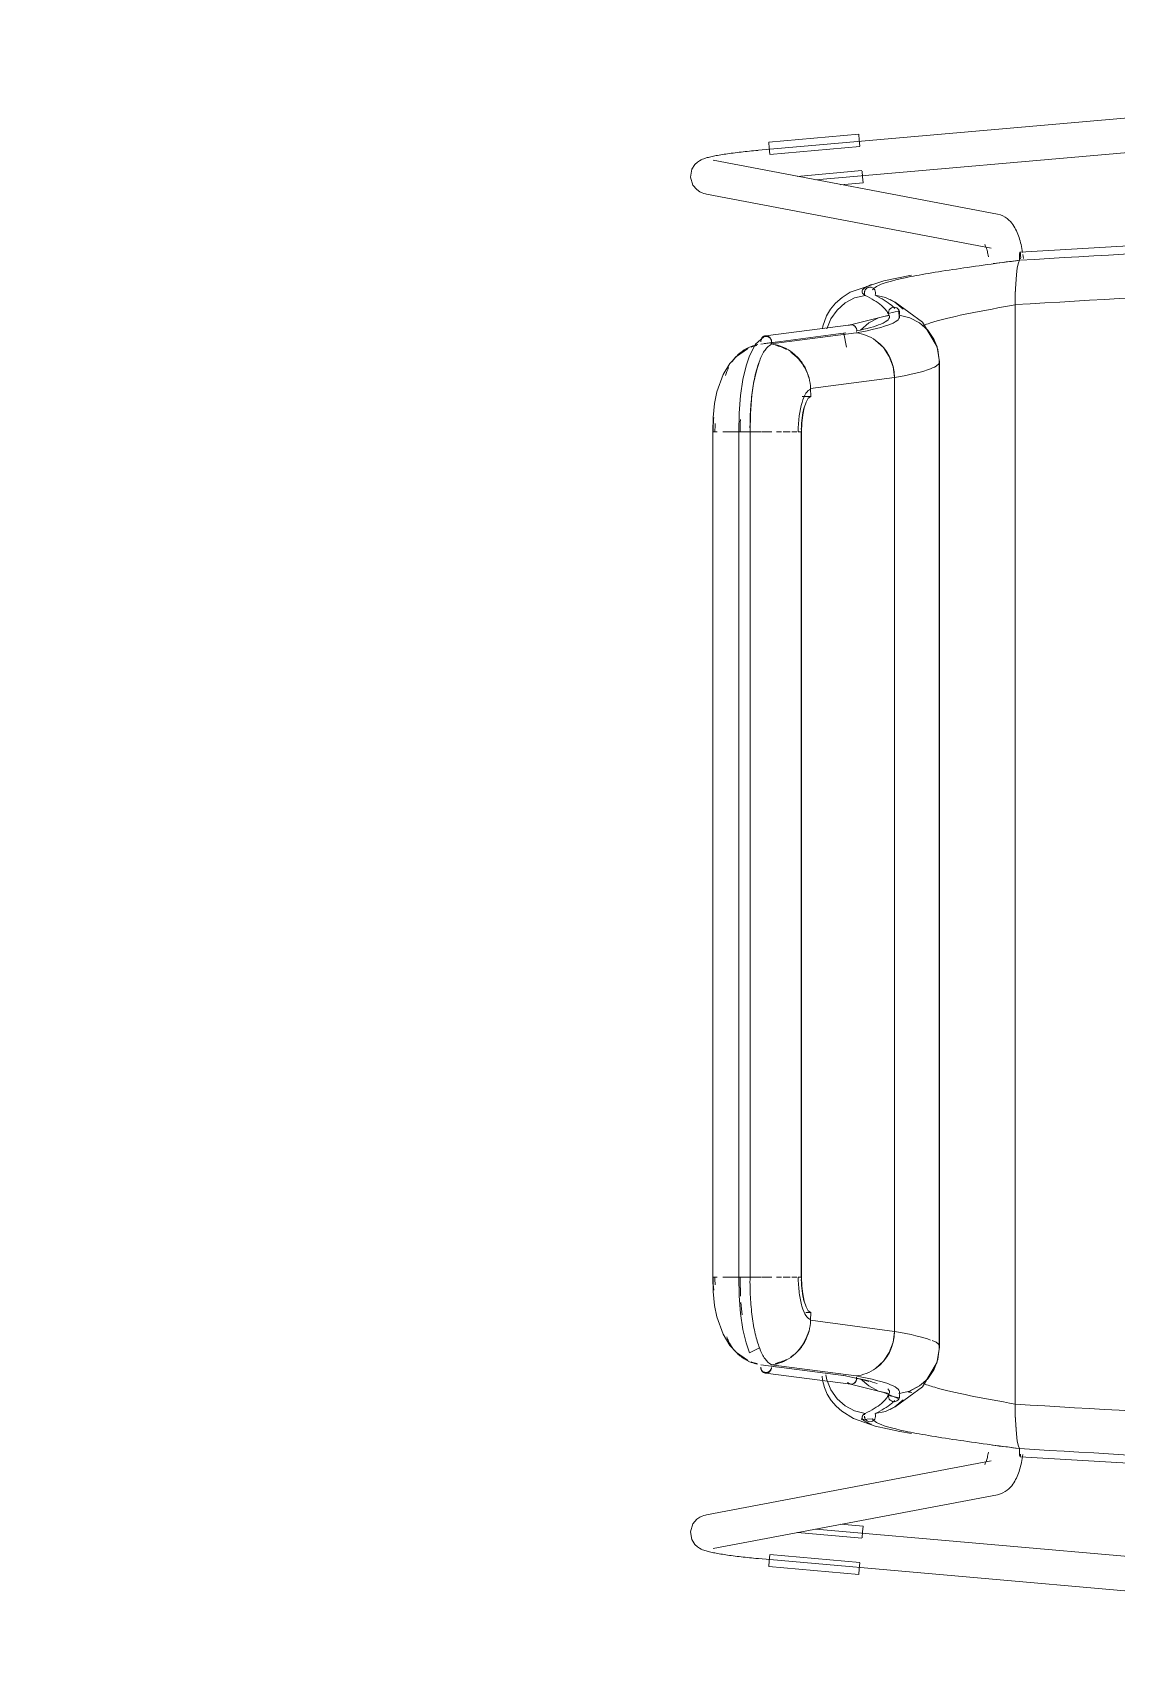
# Model space of a CAD drawing. Header units: millimetres. Extents: x 155927 to 295199, y -4084 to 97293.
# Drawn here: x 171357 to 171735, y 12021 to 12593 of the extents above; entities that cross this region are included whole.
import ezdxf

# ---------------------------------------------------------------- set-up
doc = ezdxf.new("R2010")
doc.units = ezdxf.units.MM
doc.header["$MEASUREMENT"] = 0
doc.layers.add('A-DOOR', color=4, linetype='CONTINUOUS', lineweight=9)
doc.layers.add('I-FURN', color=8, linetype='CONTINUOUS', lineweight=9)

msp = doc.modelspace()

# ---------------------------------------------------------------- linework, layer by layer
at = {"layer": 'A-DOOR'}
msp.add_arc((170370.33, 13505.61), 1010, 270, 0, dxfattribs=at)
at = {"layer": 'I-FURN'}
for p, q in [((172053.26, 12590.59), (171609.94, 12551.64)), ((171629.81, 12541.34), (172054.31, 12578.64)), ((171613.54, 12554.46), (171644.95, 12557.22)), ((171613.72, 12552.41), (171613.54, 12554.46)), ((171644.95, 12557.22), (171645.13, 12555.17)), ((171645.13, 12555.17), (171645.31, 12553.11)), ((171589.39, 12548.01), (171589.96, 12548.31)), ((171589.96, 12548.31), (171590.43, 12548.53)), ((171590.43, 12548.53), (171590.86, 12548.7)), ((171590.86, 12548.7), (171591.26, 12548.84)), ((171591.26, 12548.84), (171591.66, 12548.96)), ((171591.66, 12548.96), (171592.05, 12549.08)), ((171592.05, 12549.08), (171592.46, 12549.19)), ((171592.46, 12549.19), (171592.87, 12549.29)), ((171592.87, 12549.29), (171593.3, 12549.39)), ((171593.3, 12549.39), (171593.74, 12549.49)), ((171593.74, 12549.49), (171594.2, 12549.59)), ((171594.2, 12549.59), (171594.68, 12549.68)), ((171594.68, 12549.68), (171595.17, 12549.78)), ((171595.17, 12549.78), (171595.69, 12549.87)), ((171595.69, 12549.87), (171596.22, 12549.96)), ((171596.22, 12549.96), (171596.77, 12550.06)), ((171596.77, 12550.06), (171597.34, 12550.15)), ((171597.34, 12550.15), (171597.93, 12550.24)), ((171597.93, 12550.24), (171598.53, 12550.33)), ((171598.53, 12550.33), (171599.15, 12550.42)), ((171599.15, 12550.42), (171599.78, 12550.51)), ((171599.78, 12550.51), (171600.43, 12550.6)), ((171600.43, 12550.6), (171601.09, 12550.69)), ((171601.09, 12550.69), (171601.77, 12550.78)), ((171601.77, 12550.78), (171602.46, 12550.86)), ((171602.46, 12550.86), (171603.16, 12550.95)), ((171603.16, 12550.95), (171603.87, 12551.03)), ((171603.87, 12551.03), (171604.58, 12551.11)), ((171604.58, 12551.11), (171605.31, 12551.19)), ((171605.31, 12551.19), (171606.04, 12551.27)), ((171606.04, 12551.27), (171606.78, 12551.35)), ((171606.78, 12551.35), (171607.53, 12551.42)), ((171607.53, 12551.42), (171608.27, 12551.49)), ((171608.27, 12551.49), (171609.03, 12551.56)), ((171609.03, 12551.56), (171609.78, 12551.63)), ((171609.78, 12551.63), (171609.94, 12551.64)), ((171613.9, 12550.35), (171613.72, 12552.41)), ((171613.91, 12550.23), (171645.32, 12552.99)), ((171586.26, 12542.26), (171586.74, 12545.02)), ((171586.74, 12545.02), (171587.78, 12546.68)), ((171587.78, 12546.68), (171588.69, 12547.53)), ((171588.69, 12547.53), (171589.39, 12548.01)), ((171693.38, 12529.35), (171594.09, 12548.16)), ((171646.07, 12544.54), (171623.46, 12542.55)), ((171646.08, 12544.41), (171646.26, 12542.35)), ((171587.09, 12539.51), (171586.26, 12542.26)), ((171587.09, 12539.51), (171588.42, 12537.93)), ((171588.42, 12537.93), (171589.5, 12537.19)), ((171589.5, 12537.19), (171590.3, 12536.81)), ((171590.3, 12536.81), (171590.92, 12536.6)), ((171638.54, 12539.61), (171646.44, 12540.31)), ((171646.26, 12542.35), (171646.44, 12540.31)), ((171590.92, 12536.6), (171591.44, 12536.46)), ((171591.44, 12536.46), (171591.85, 12536.37)), ((171591.85, 12536.37), (171691.14, 12517.56)), ((172033.13, 12535.45), (171701.22, 12516.16)), ((171693.38, 12529.35), (171694.36, 12529.09)), ((171694.36, 12529.09), (171695.26, 12528.73)), ((171695.26, 12528.73), (171696.05, 12528.29)), ((171696.05, 12528.29), (171696.74, 12527.81)), ((171696.74, 12527.81), (171697.33, 12527.3)), ((171697.33, 12527.3), (171697.85, 12526.78)), ((171697.85, 12526.78), (171698.31, 12526.25)), ((171698.31, 12526.25), (171698.71, 12525.71)), ((171698.71, 12525.71), (171699.07, 12525.18)), ((171699.07, 12525.18), (171699.39, 12524.64)), ((171699.39, 12524.64), (171699.68, 12524.1)), ((171699.68, 12524.1), (171699.95, 12523.55)), ((171699.95, 12523.55), (171700.2, 12522.99)), ((171700.2, 12522.99), (171700.44, 12522.42)), ((171700.44, 12522.42), (171700.66, 12521.84)), ((171700.66, 12521.84), (171700.87, 12521.25)), ((171700.87, 12521.25), (171701.06, 12520.64)), ((171701.06, 12520.64), (171701.24, 12520.02)), ((171701.24, 12520.02), (171701.41, 12519.39)), ((171688.91, 12518.78), (171688.93, 12518.75)), ((171688.93, 12518.75), (171688.97, 12518.68)), ((171688.97, 12518.68), (171689.02, 12518.59)), ((171689.02, 12518.59), (171689.09, 12518.44)), ((171689.09, 12518.44), (171689.18, 12518.25)), ((171689.18, 12518.25), (171689.28, 12518.02)), ((171689.28, 12518.02), (171689.38, 12517.75)), ((171689.38, 12517.75), (171689.48, 12517.44)), ((171689.48, 12517.44), (171689.59, 12517.11)), ((171689.59, 12517.11), (171689.7, 12516.74)), ((171689.7, 12516.74), (171689.81, 12516.35)), ((171689.81, 12516.35), (171689.91, 12515.93)), ((171689.91, 12515.93), (171690.02, 12515.48)), ((171690.02, 12515.48), (171690.12, 12515.01)), ((171690.12, 12515.01), (171690.21, 12514.52)), ((171701.01, 12514.26), (171701.02, 12514.76)), ((171701.02, 12514.75), (171701.01, 12514.26)), ((171701.01, 12514.26), (171701.02, 12513.76)), ((171701.02, 12513.76), (171701.01, 12514.26)), ((171701.04, 12515.21), (171701.02, 12514.75)), ((171701.02, 12514.76), (171701.04, 12515.21)), ((171701.04, 12515.21), (171701.08, 12515.6)), ((171701.08, 12515.59), (171701.04, 12515.21)), ((171701.12, 12515.89), (171701.08, 12515.59)), ((171701.08, 12515.6), (171701.12, 12515.89)), ((171701.12, 12515.89), (171701.17, 12516.09)), ((171701.17, 12516.08), (171701.12, 12515.89)), ((171701.22, 12516.16), (171701.17, 12516.08)), ((171701.17, 12516.09), (171701.22, 12516.16)), ((171701.28, 12516.09), (171701.22, 12516.16)), ((171701.22, 12516.16), (171701.28, 12516.1)), ((171701.28, 12516.1), (171701.33, 12515.91)), ((171701.33, 12515.91), (171701.28, 12516.09)), ((171701.37, 12515.62), (171701.33, 12515.91)), ((171701.33, 12515.91), (171701.37, 12515.62)), ((171701.41, 12515.24), (171701.37, 12515.62)), ((171701.37, 12515.62), (171701.41, 12515.24)), ((171701.41, 12519.39), (171701.58, 12518.75)), ((171701.43, 12514.79), (171701.41, 12515.24)), ((171701.41, 12515.24), (171701.43, 12514.79)), ((171701.44, 12514.3), (171701.43, 12514.79)), ((171701.43, 12514.79), (171701.44, 12514.3)), ((171701.43, 12513.8), (171701.44, 12514.3)), ((171701.44, 12514.3), (171701.43, 12513.8)), ((171701.58, 12518.75), (171701.73, 12518.1)), ((171701.73, 12518.1), (171701.87, 12517.43)), ((171701.87, 12517.43), (171702.01, 12516.75)), ((171702.01, 12516.75), (171702.13, 12516.05)), ((171702.25, 12515.35), (171702.36, 12514.63)), ((171702.36, 12514.63), (171702.46, 12513.91)), ((171699.96, 12508.18), (171700.27, 12510.64)), ((171700.27, 12510.64), (171699.96, 12508.15)), ((171700.27, 12510.65), (171700.64, 12512.39)), ((171700.63, 12512.39), (171700.27, 12510.64)), ((171701.04, 12513.29), (171700.63, 12512.39)), ((171700.64, 12512.39), (171701.03, 12513.29)), ((171701.02, 12513.76), (171701.04, 12513.29)), ((171701.03, 12513.29), (171701.02, 12513.76)), ((171653.65, 12506.15), (171641.93, 12502.16)), ((171647.2, 12502.96), (171647, 12502.51)), ((171647.01, 12502.5), (171647.2, 12502.96)), ((171647.2, 12502.96), (171647.51, 12503.35)), ((171647.51, 12503.35), (171647.2, 12502.96)), ((171647.51, 12503.35), (171647.9, 12503.65)), ((171647.9, 12503.65), (171647.51, 12503.35)), ((171648.36, 12503.85), (171647.9, 12503.65)), ((171647.9, 12503.65), (171648.36, 12503.84)), ((171648.36, 12503.84), (171648.84, 12503.92)), ((171648.84, 12503.92), (171648.36, 12503.85)), ((171648.84, 12503.92), (171649.33, 12503.86)), ((171649.33, 12503.86), (171648.84, 12503.92)), ((171649.33, 12503.86), (171649.79, 12503.67)), ((171649.79, 12503.68), (171649.33, 12503.86)), ((171650.19, 12503.39), (171649.79, 12503.68)), ((171649.79, 12503.67), (171650.19, 12503.39)), ((171650.19, 12503.39), (171650.51, 12503.01)), ((171650.51, 12503.01), (171650.19, 12503.39)), ((171650.51, 12503.01), (171650.71, 12502.56)), ((171650.71, 12502.56), (171650.51, 12503.01)), ((171650.71, 12502.56), (171650.8, 12502.07)), ((171650.81, 12502.07), (171650.71, 12502.56)), ((171663.31, 12508.05), (171653.65, 12506.15)), ((171699.72, 12505.04), (171699.56, 12501.51)), ((171699.57, 12501.57), (171699.72, 12505.05)), ((171699.72, 12505.09), (171699.96, 12508.15)), ((171699.96, 12508.15), (171699.72, 12505.04)), ((171636.86, 12498.35), (171635.08, 12496.18)), ((171639.11, 12500.34), (171636.86, 12498.35)), ((171640.19, 12498.4), (171637.36, 12495.92)), ((171641.93, 12502.16), (171639.11, 12500.34)), ((171643.51, 12500.14), (171640.19, 12498.4)), ((171647.14, 12501.04), (171643.51, 12500.14)), ((171647, 12502.51), (171646.93, 12502.01)), ((171646.93, 12502.01), (171647.01, 12502.5)), ((171646.97, 12501.51), (171646.93, 12502.01)), ((171646.93, 12502.01), (171646.97, 12501.51)), ((171647.14, 12501.04), (171646.97, 12501.51)), ((171646.97, 12501.51), (171647.14, 12501.04)), ((171650.77, 12501.57), (171650.62, 12501.09)), ((171650.62, 12501.09), (171650.78, 12501.57)), ((171650.62, 12501.09), (171654.24, 12500.3)), ((171654.24, 12500.31), (171650.62, 12501.09)), ((171650.8, 12502.07), (171650.77, 12501.57)), ((171650.78, 12501.57), (171650.81, 12502.07)), ((171657.56, 12498.67), (171654.24, 12500.31)), ((171654.24, 12500.3), (171657.56, 12498.66)), ((171657.64, 12498.72), (171655.89, 12499.61)), ((171656.31, 12496.67), (171656.77, 12496.86)), ((171656.77, 12496.86), (171656.31, 12496.67)), ((171657.26, 12496.93), (171656.77, 12496.86)), ((171656.77, 12496.86), (171657.26, 12496.92)), ((171657.75, 12496.86), (171657.26, 12496.93)), ((171657.26, 12496.92), (171657.75, 12496.86)), ((171660.4, 12496.27), (171657.56, 12498.67)), ((171657.56, 12498.66), (171660.4, 12496.27)), ((171667.18, 12491.74), (171657.64, 12498.72)), ((171657.75, 12496.86), (171658.21, 12496.67)), ((171658.21, 12496.67), (171657.75, 12496.86)), ((171699.51, 12497.82), (171699.56, 12501.51)), ((171699.56, 12501.51), (171699.51, 12497.74)), ((171699.51, 12497.74), (171699.51, 12114.34)), ((171699.51, 12114.34), (171699.51, 12497.74)), ((171633.74, 12493.91), (171632.45, 12490.31)), ((171635.08, 12496.18), (171633.74, 12493.91)), ((171635.19, 12492.84), (171633.79, 12489.32)), ((171637.36, 12495.92), (171635.19, 12492.84)), ((171642.04, 12490.76), (171653.66, 12493.73)), ((171648.4, 12491.44), (171645.52, 12488.93)), ((171651.79, 12493.19), (171648.4, 12491.44)), ((171655.51, 12494.09), (171651.79, 12493.19)), ((171653.66, 12493.73), (171655.53, 12494.05)), ((171659.11, 12495.6), (171655.22, 12494.76)), ((171655.31, 12495.05), (171655.39, 12495.54)), ((171655.39, 12495.54), (171655.31, 12495.05)), ((171655.35, 12494.55), (171655.31, 12495.05)), ((171655.31, 12495.05), (171655.34, 12494.56)), ((171655.34, 12494.56), (171655.51, 12494.09)), ((171655.51, 12494.08), (171655.35, 12494.55)), ((171655.59, 12496), (171655.39, 12495.54)), ((171655.39, 12495.54), (171655.59, 12495.99)), ((171655.91, 12496.38), (171655.59, 12496)), ((171655.59, 12495.99), (171655.91, 12496.37)), ((171655.91, 12496.37), (171656.31, 12496.67)), ((171656.31, 12496.67), (171655.91, 12496.38)), ((171658.21, 12496.67), (171658.61, 12496.37)), ((171658.61, 12496.38), (171658.21, 12496.67)), ((171658.93, 12496), (171658.61, 12496.38)), ((171658.61, 12496.37), (171658.93, 12495.99)), ((171659.13, 12495.54), (171658.93, 12496)), ((171658.93, 12495.99), (171659.13, 12495.54)), ((171659.03, 12493.02), (171658.98, 12495.9)), ((171659.01, 12494.09), (171659.18, 12494.56)), ((171659.17, 12494.55), (171659.01, 12494.08)), ((171662.73, 12493.19), (171659.01, 12494.09)), ((171659.13, 12495.54), (171659.21, 12495.05)), ((171659.21, 12495.05), (171659.13, 12495.54)), ((171659.21, 12495.05), (171659.17, 12494.55)), ((171659.18, 12494.56), (171659.21, 12495.05)), ((171662.73, 12493.19), (171666.12, 12491.43)), ((171666.12, 12491.44), (171662.73, 12493.19)), ((171669, 12488.93), (171666.12, 12491.44)), ((171666.12, 12491.43), (171668.99, 12488.93)), ((171672.29, 12483.08), (171667.18, 12491.74)), ((171608.95, 12484.01), (171611.85, 12486.56)), ((171640.48, 12487.92), (171610.79, 12484.08)), ((171642.12, 12490.77), (171612.35, 12486.92)), ((171614.33, 12484.1), (171644.03, 12487.94)), ((171632.45, 12490.31), (171632.34, 12489.43)), ((171639.7, 12487.8), (171640.65, 12482.98)), ((171641.89, 12490.72), (171641.45, 12490.54)), ((171642.36, 12490.79), (171641.89, 12490.72)), ((171642.82, 12490.72), (171642.36, 12490.79)), ((171643.27, 12490.53), (171642.82, 12490.72)), ((171643.65, 12490.24), (171643.27, 12490.53)), ((171643.95, 12489.86), (171643.65, 12490.24)), ((171644.14, 12489.4), (171643.95, 12489.86)), ((171644.22, 12488.91), (171644.14, 12489.4)), ((171644.18, 12488.42), (171644.22, 12488.91)), ((171668.99, 12488.93), (171671.16, 12485.79)), ((171671.17, 12485.8), (171669, 12488.93)), ((171672.36, 12482.93), (171670.99, 12486.11)), ((171671.16, 12485.79), (171672.53, 12482.22)), ((171672.53, 12482.22), (171671.17, 12485.8)), ((171599.97, 12477.29), (171602.26, 12479.76)), ((171602.26, 12479.76), (171606.16, 12482.44)), ((171605.6, 12476.44), (171606.76, 12479.9)), ((171606.16, 12482.44), (171606.35, 12482.54)), ((171606.76, 12479.9), (171608.95, 12484.01)), ((171611.98, 12484.23), (171616.75, 12484.85)), ((171653.53, 12482.83), (171650.79, 12485.31)), ((171655.61, 12479.71), (171653.53, 12482.83)), ((171656.93, 12476.17), (171655.61, 12479.71)), ((171673.16, 12477.89), (171672.36, 12482.93)), ((171672.53, 12482.22), (171673, 12478.43)), ((171673, 12478.43), (171672.53, 12482.22)), ((171597.57, 12473.4), (171599.97, 12477.29)), ((171604.5, 12471.75), (171605.6, 12476.44)), ((171609.21, 12474.7), (171608.24, 12470.27)), ((171610.3, 12478.14), (171609.21, 12474.7)), ((171657.41, 12472.4), (171656.93, 12476.17)), ((171673, 12478.43), (171673, 12133.65)), ((171673, 12133.65), (171673, 12478.43)), ((171673.16, 12438.99), (171673.16, 12477.9)), ((171595.45, 12467.35), (171597.57, 12473.4)), ((171603.66, 12466.13), (171604.5, 12471.75)), ((171608.24, 12470.27), (171607.65, 12466.26)), ((171628.13, 12468.54), (171657.41, 12472.4)), ((171628.2, 12465.82), (171628.13, 12468.54)), ((171657.41, 12472.4), (171657.41, 12139.69)), ((171657.41, 12139.69), (171657.41, 12472.4)), ((171594.15, 12458.5), (171594.66, 12463.32)), ((171594.66, 12463.32), (171595.45, 12467.35)), ((171603.17, 12460.01), (171603.66, 12466.13)), ((171607.65, 12466.26), (171607.12, 12459.69)), ((171628.2, 12465.82), (171625.19, 12465.82)), ((171625.88, 12461.85), (171626.55, 12463.83)), ((171626.55, 12463.83), (171627.34, 12465.18)), ((171627.34, 12465.18), (171628.2, 12465.82)), ((171594.04, 12453.47), (171594.15, 12458.5)), ((171603.08, 12453.47), (171603.17, 12460.01)), ((171607.12, 12459.69), (171607.04, 12453.47)), ((171625.05, 12456.5), (171625.37, 12459.36)), ((171625.37, 12459.36), (171625.88, 12461.85)), ((171594.21, 12453.47), (171594.04, 12453.47)), ((171594.04, 12453.47), (171594.04, 12158.62)), ((171594.06, 12453.47), (171595.53, 12453.47)), ((171597.56, 12453.47), (171600.14, 12453.47)), ((171603.32, 12453.47), (171600.29, 12453.47)), ((171600.31, 12453.47), (171603.32, 12453.47)), ((171603.08, 12453.47), (171603.08, 12158.62)), ((171603.08, 12453.47), (171607.03, 12453.47)), ((171603.15, 12453.47), (171603.08, 12453.47)), ((171603.34, 12453.47), (171603.15, 12453.47)), ((171603.65, 12453.47), (171603.34, 12453.47)), ((171604.04, 12453.47), (171603.65, 12453.47)), ((171604.49, 12453.47), (171604.04, 12453.47)), ((171604.98, 12453.47), (171604.49, 12453.47)), ((171605.48, 12453.47), (171604.98, 12453.47)), ((171605.96, 12453.47), (171605.48, 12453.47)), ((171606.37, 12453.47), (171605.96, 12453.47)), ((171606.7, 12453.47), (171606.37, 12453.47)), ((171606.93, 12453.47), (171606.7, 12453.47)), ((171607.03, 12453.47), (171606.93, 12453.47)), ((171610.82, 12453.47), (171607.01, 12453.47)), ((171607.01, 12453.47), (171610.82, 12453.47)), ((171607.04, 12158.62), (171607.04, 12453.47)), ((171611.02, 12453.47), (171614.57, 12453.47)), ((171616.2, 12453.47), (171618.04, 12453.47)), ((171619.77, 12453.47), (171618.53, 12453.47)), ((171619.76, 12453.47), (171621.03, 12453.47)), ((171621.61, 12453.47), (171623.35, 12453.47)), ((171624.88, 12453.47), (171624.88, 12158.62)), ((171624.94, 12453.47), (171625.05, 12456.5)), ((171624.94, 12158.62), (171624.94, 12453.47)), ((171673.16, 12134.19), (171673.16, 12438.99)), ((171594.04, 12158.62), (171594.21, 12158.62)), ((171594.04, 12158.62), (171594.15, 12153.59)), ((171595.53, 12158.62), (171594.06, 12158.62)), ((171600.14, 12158.62), (171597.56, 12158.62)), ((171600.29, 12158.62), (171603.32, 12158.62)), ((171603.32, 12158.62), (171600.31, 12158.62)), ((171606.93, 12158.62), (171603.08, 12158.62)), ((171603.08, 12158.62), (171603.17, 12152.07)), ((171603.08, 12158.62), (171603.15, 12158.62)), ((171603.15, 12158.62), (171603.34, 12158.62)), ((171603.34, 12158.62), (171603.65, 12158.62)), ((171603.65, 12158.62), (171604.04, 12158.62)), ((171604.04, 12158.62), (171604.49, 12158.62)), ((171604.49, 12158.62), (171604.98, 12158.62)), ((171604.98, 12158.62), (171605.48, 12158.62)), ((171605.48, 12158.62), (171605.96, 12158.62)), ((171605.96, 12158.62), (171606.37, 12158.62)), ((171606.37, 12158.62), (171606.7, 12158.62)), ((171606.7, 12158.62), (171606.93, 12158.62)), ((171607.01, 12158.62), (171610.82, 12158.62)), ((171610.82, 12158.62), (171607.01, 12158.62)), ((171614.57, 12158.62), (171611.02, 12158.62)), ((171618.04, 12158.62), (171616.2, 12158.62)), ((171618.53, 12158.62), (171619.77, 12158.62)), ((171621.03, 12158.62), (171619.76, 12158.62)), ((171623.35, 12158.62), (171621.61, 12158.62)), ((171625.05, 12155.58), (171624.94, 12158.62)), ((171625.37, 12152.73), (171625.05, 12155.58)), ((171594.15, 12153.59), (171594.66, 12148.76)), ((171594.66, 12148.76), (171595.45, 12144.73)), ((171603.17, 12152.07), (171603.66, 12145.95)), ((171625.88, 12150.23), (171625.37, 12152.73)), ((171626.55, 12148.25), (171625.88, 12150.23)), ((171595.45, 12144.73), (171597.57, 12138.68)), ((171603.66, 12145.95), (171604.5, 12140.33)), ((171626.53, 12146.26), (171628.2, 12146.26)), ((171627.34, 12146.9), (171626.55, 12148.25)), ((171628.2, 12146.26), (171627.34, 12146.9)), ((171628.13, 12143.55), (171628.2, 12146.26)), ((171657.41, 12139.69), (171628.13, 12143.55)), ((171597.57, 12138.68), (171599.97, 12134.8)), ((171604.5, 12140.33), (171605.6, 12135.64)), ((171656.93, 12135.92), (171657.41, 12139.69)), ((171599.97, 12134.8), (171602.26, 12132.32)), ((171602.26, 12132.32), (171606.16, 12129.64)), ((171605.6, 12135.64), (171606.76, 12132.19)), ((171606.76, 12132.19), (171610.3, 12133.95)), ((171653.53, 12129.26), (171655.61, 12132.37)), ((171655.61, 12132.37), (171656.93, 12135.92)), ((171673.16, 12134.19), (171672.36, 12129.15)), ((171673, 12133.65), (171672.53, 12129.86)), ((171672.53, 12129.86), (171673, 12133.65)), ((171606.16, 12129.64), (171606.35, 12129.55)), ((171610.79, 12128), (171640.48, 12124.16)), ((171614.32, 12127.55), (171616.76, 12127.23)), ((171614.33, 12127.98), (171644.03, 12124.14)), ((171650.79, 12126.77), (171653.53, 12129.26)), ((171672.29, 12129), (171667.18, 12120.35)), ((171671.16, 12126.29), (171668.99, 12123.16)), ((171669, 12123.15), (171671.17, 12126.29)), ((171672.36, 12129.15), (171670.99, 12125.97)), ((171672.53, 12129.86), (171671.16, 12126.29)), ((171671.17, 12126.29), (171672.53, 12129.86)), ((171612.35, 12125.16), (171642.12, 12121.31)), ((171632.12, 12124.04), (171632.27, 12122.62)), ((171632.27, 12122.62), (171632.93, 12120.11)), ((171632.93, 12120.11), (171633.96, 12117.75)), ((171633.79, 12122.77), (171633.42, 12124.51)), ((171633.42, 12124.5), (171633.79, 12122.76)), ((171633.79, 12122.76), (171635.19, 12119.25)), ((171645.99, 12122.91), (171639.7, 12124.28)), ((171641.06, 12121.84), (171641.45, 12121.55)), ((171641.45, 12121.55), (171641.89, 12121.36)), ((171641.89, 12121.36), (171642.36, 12121.29)), ((171642.04, 12121.32), (171653.66, 12118.35)), ((171642.36, 12121.29), (171642.82, 12121.36)), ((171642.82, 12121.36), (171643.27, 12121.55)), ((171643.27, 12121.55), (171643.65, 12121.84)), ((171643.65, 12121.84), (171643.95, 12122.23)), ((171643.95, 12122.23), (171644.14, 12122.68)), ((171644.14, 12122.68), (171644.22, 12123.17)), ((171644.22, 12123.17), (171644.18, 12123.67)), ((171645.52, 12123.15), (171648.4, 12120.64)), ((171648.43, 12122.15), (171645.99, 12122.91)), ((171648.4, 12120.64), (171651.79, 12118.89)), ((171667.18, 12120.35), (171657.64, 12113.36)), ((171666.12, 12120.65), (171662.73, 12118.9)), ((171662.73, 12118.89), (171666.12, 12120.64)), ((171668.99, 12123.16), (171666.12, 12120.65)), ((171666.12, 12120.64), (171669, 12123.15)), ((171633.96, 12117.75), (171635.34, 12115.55)), ((171635.19, 12119.25), (171637.36, 12116.16)), ((171635.34, 12115.55), (171637.02, 12113.57)), ((171637.36, 12116.16), (171640.19, 12113.68)), ((171651.79, 12118.89), (171655.51, 12118)), ((171653.66, 12118.35), (171658.98, 12116.19)), ((171655.22, 12117.32), (171659.11, 12116.48)), ((171655.31, 12117.03), (171655.35, 12117.53)), ((171655.34, 12117.53), (171655.31, 12117.03)), ((171655.39, 12116.54), (171655.31, 12117.03)), ((171655.31, 12117.03), (171655.39, 12116.54)), ((171655.51, 12118), (171655.34, 12117.53)), ((171655.35, 12117.53), (171655.51, 12118)), ((171655.59, 12116.09), (171655.39, 12116.54)), ((171655.39, 12116.54), (171655.59, 12116.09)), ((171655.91, 12115.71), (171655.59, 12116.09)), ((171655.59, 12116.09), (171655.91, 12115.7)), ((171656.31, 12115.41), (171655.91, 12115.71)), ((171655.91, 12115.7), (171656.31, 12115.41)), ((171656.77, 12115.23), (171656.31, 12115.41)), ((171656.31, 12115.41), (171656.77, 12115.22)), ((171657.26, 12115.16), (171656.77, 12115.23)), ((171656.77, 12115.22), (171657.26, 12115.16)), ((171657.75, 12115.23), (171657.26, 12115.16)), ((171657.26, 12115.16), (171657.75, 12115.22)), ((171660.4, 12115.82), (171657.56, 12113.42)), ((171657.56, 12113.41), (171660.4, 12115.82)), ((171658.21, 12115.41), (171657.75, 12115.23)), ((171657.75, 12115.22), (171658.21, 12115.41)), ((171658.61, 12115.71), (171658.21, 12115.41)), ((171658.21, 12115.41), (171658.61, 12115.7)), ((171658.93, 12116.09), (171658.61, 12115.71)), ((171658.61, 12115.7), (171658.93, 12116.09)), ((171659.13, 12116.54), (171658.93, 12116.09)), ((171658.93, 12116.09), (171659.13, 12116.54)), ((171659.01, 12118), (171662.73, 12118.89)), ((171659.01, 12118), (171659.17, 12117.53)), ((171659.18, 12117.53), (171659.01, 12118)), ((171659.21, 12117.03), (171659.13, 12116.54)), ((171659.13, 12116.54), (171659.21, 12117.03)), ((171659.17, 12117.53), (171659.21, 12117.03)), ((171659.21, 12117.03), (171659.18, 12117.53)), ((171699.51, 12114.34), (171699.56, 12110.57)), ((171699.56, 12110.57), (171699.51, 12114.26)), ((171637.02, 12113.57), (171638.98, 12111.84)), ((171638.98, 12111.84), (171643.1, 12109.33)), ((171640.19, 12113.68), (171643.51, 12111.94)), ((171643.1, 12109.33), (171650.72, 12106.66)), ((171643.51, 12111.94), (171647.14, 12111.04)), ((171646.21, 12110.13), (171645.89, 12108.97)), ((171645.89, 12108.97), (171649.74, 12109.16)), ((171647.01, 12109.58), (171646.93, 12110.07)), ((171646.93, 12110.07), (171647, 12109.58)), ((171646.97, 12110.57), (171647.14, 12111.04)), ((171647.14, 12111.04), (171646.97, 12110.57)), ((171647, 12109.58), (171647.2, 12109.12)), ((171647.2, 12109.12), (171647.01, 12109.58)), ((171647.51, 12108.74), (171647.2, 12109.12)), ((171647.2, 12109.12), (171647.51, 12108.73)), ((171647.9, 12108.44), (171647.51, 12108.74)), ((171647.51, 12108.73), (171647.9, 12108.43)), ((171648.36, 12108.24), (171647.9, 12108.44)), ((171647.9, 12108.43), (171648.36, 12108.24)), ((171650.19, 12108.7), (171649.79, 12108.41)), ((171649.79, 12108.4), (171650.19, 12108.69)), ((171650.51, 12109.07), (171650.19, 12108.7)), ((171650.19, 12108.69), (171650.51, 12109.07)), ((171650.71, 12109.52), (171650.51, 12109.07)), ((171650.51, 12109.07), (171650.71, 12109.52)), ((171654.24, 12111.78), (171650.62, 12110.99)), ((171650.62, 12110.99), (171654.24, 12111.77)), ((171650.62, 12110.99), (171650.77, 12110.51)), ((171650.78, 12110.51), (171650.62, 12110.99)), ((171650.8, 12110.02), (171650.71, 12109.52)), ((171650.71, 12109.52), (171650.81, 12110.01)), ((171650.77, 12110.51), (171650.8, 12110.02)), ((171650.81, 12110.01), (171650.78, 12110.51)), ((171657.56, 12113.42), (171654.24, 12111.78)), ((171654.24, 12111.77), (171657.56, 12113.41)), ((171657.64, 12113.36), (171655.89, 12112.47)), ((171699.56, 12110.57), (171699.72, 12107.04)), ((171699.72, 12107.04), (171699.57, 12110.51)), ((171648.84, 12108.17), (171648.36, 12108.24)), ((171648.36, 12108.24), (171648.84, 12108.16)), ((171649.33, 12108.23), (171648.84, 12108.17)), ((171648.84, 12108.16), (171649.33, 12108.22)), ((171649.79, 12108.41), (171649.33, 12108.23)), ((171649.33, 12108.22), (171649.79, 12108.4)), ((171650.72, 12106.66), (171659.24, 12104.77)), ((171659.24, 12104.77), (171663.31, 12104.03)), ((171699.72, 12107.04), (171699.96, 12103.94)), ((171699.96, 12103.93), (171699.72, 12106.99)), ((171699.96, 12103.94), (171700.27, 12101.44)), ((171700.27, 12101.44), (171699.96, 12103.9)), ((171690.02, 12096.6), (171690.12, 12097.07)), ((171690.12, 12097.07), (171690.21, 12097.56)), ((171700.27, 12101.44), (171700.63, 12099.69)), ((171700.64, 12099.69), (171700.27, 12101.43)), ((171700.63, 12099.69), (171701.04, 12098.79)), ((171701.03, 12098.79), (171700.64, 12099.69)), ((171701.02, 12098.32), (171701.01, 12097.82)), ((171701.01, 12097.82), (171701.02, 12098.32)), ((171701.01, 12097.82), (171701.02, 12097.33)), ((171701.02, 12097.33), (171701.01, 12097.82)), ((171701.04, 12098.79), (171701.02, 12098.32)), ((171701.02, 12098.32), (171701.03, 12098.79)), ((171701.02, 12097.33), (171701.04, 12096.88)), ((171701.04, 12096.87), (171701.02, 12097.33)), ((171691.14, 12094.52), (171591.85, 12075.71)), ((171688.91, 12093.3), (171688.93, 12093.33)), ((171688.93, 12093.33), (171688.97, 12093.4)), ((171688.97, 12093.4), (171689.02, 12093.49)), ((171689.02, 12093.49), (171689.09, 12093.64)), ((171689.09, 12093.64), (171689.18, 12093.83)), ((171689.18, 12093.83), (171689.28, 12094.07)), ((171689.28, 12094.07), (171689.38, 12094.34)), ((171689.38, 12094.34), (171689.48, 12094.64)), ((171689.48, 12094.64), (171689.59, 12094.98)), ((171689.59, 12094.98), (171689.7, 12095.34)), ((171689.7, 12095.34), (171689.81, 12095.74)), ((171689.81, 12095.74), (171689.91, 12096.16)), ((171689.91, 12096.16), (171690.02, 12096.6)), ((171700.87, 12090.84), (171701.06, 12091.44)), ((171701.04, 12096.88), (171701.08, 12096.49)), ((171701.08, 12096.49), (171701.04, 12096.87)), ((171701.06, 12091.44), (171701.24, 12092.06)), ((171701.08, 12096.49), (171701.12, 12096.19)), ((171701.12, 12096.19), (171701.08, 12096.49)), ((171701.22, 12095.93), (171701.28, 12095.99)), ((171701.28, 12095.99), (171701.22, 12095.92)), ((172033.13, 12076.64), (171701.22, 12095.92)), ((171701.24, 12092.06), (171701.41, 12092.69)), ((171701.33, 12096.17), (171701.37, 12096.46)), ((171701.37, 12096.46), (171701.33, 12096.17)), ((171701.37, 12096.46), (171701.41, 12096.84)), ((171701.41, 12096.84), (171701.37, 12096.46)), ((171701.41, 12092.69), (171701.58, 12093.33)), ((171701.58, 12093.33), (171701.73, 12093.99)), ((171701.73, 12093.99), (171701.87, 12094.66)), ((171701.87, 12094.66), (171702.01, 12095.34)), ((171702.01, 12095.34), (171702.13, 12096.03)), ((171702.13, 12096.03), (171702.25, 12096.73)), ((171697.85, 12085.31), (171698.31, 12085.84)), ((171698.31, 12085.84), (171698.71, 12086.37)), ((171698.71, 12086.37), (171699.07, 12086.91)), ((171699.07, 12086.91), (171699.39, 12087.45)), ((171699.39, 12087.45), (171699.68, 12087.98)), ((171699.68, 12087.98), (171699.95, 12088.53)), ((171699.95, 12088.53), (171700.2, 12089.09)), ((171700.2, 12089.09), (171700.44, 12089.66)), ((171700.44, 12089.66), (171700.66, 12090.24)), ((171700.66, 12090.24), (171700.87, 12090.84)), ((171594.09, 12063.92), (171693.38, 12082.73)), ((171693.38, 12082.73), (171694.36, 12082.99)), ((171694.36, 12082.99), (171695.26, 12083.35)), ((171695.26, 12083.35), (171696.05, 12083.79)), ((171696.05, 12083.79), (171696.74, 12084.28)), ((171696.74, 12084.28), (171697.33, 12084.79)), ((171697.33, 12084.79), (171697.85, 12085.31)), ((171588.42, 12074.15), (171589.5, 12074.9)), ((171589.5, 12074.9), (171590.3, 12075.27)), ((171590.3, 12075.27), (171590.92, 12075.49)), ((171590.92, 12075.49), (171591.44, 12075.62)), ((171591.44, 12075.62), (171591.85, 12075.71)), ((171587.09, 12072.57), (171586.26, 12069.82)), ((171586.26, 12069.82), (171586.74, 12067.06)), ((171587.09, 12072.57), (171588.42, 12074.15)), ((171623.59, 12069.52), (171646.07, 12067.54)), ((172054.31, 12033.45), (171629.96, 12070.73)), ((171646.44, 12071.78), (171638.54, 12072.47)), ((171646.26, 12069.73), (171646.08, 12067.67)), ((171646.44, 12071.78), (171646.26, 12069.73)), ((171586.74, 12067.06), (171587.78, 12065.41)), ((171587.78, 12065.41), (171588.69, 12064.55)), ((171588.69, 12064.55), (171589.39, 12064.07)), ((171589.39, 12064.07), (171589.96, 12063.77)), ((171589.96, 12063.77), (171590.43, 12063.55)), ((171590.43, 12063.55), (171590.86, 12063.38)), ((171590.86, 12063.38), (171591.26, 12063.24)), ((171591.26, 12063.24), (171591.66, 12063.12)), ((171591.66, 12063.12), (171592.05, 12063)), ((171592.05, 12063), (171592.46, 12062.9)), ((171592.46, 12062.9), (171592.87, 12062.79)), ((171592.87, 12062.79), (171593.3, 12062.69)), ((171593.3, 12062.69), (171593.74, 12062.59)), ((171593.74, 12062.59), (171594.2, 12062.5)), ((171594.2, 12062.5), (171594.68, 12062.4)), ((171594.68, 12062.4), (171595.17, 12062.31)), ((171595.17, 12062.31), (171595.69, 12062.21)), ((171595.69, 12062.21), (171596.22, 12062.12)), ((171596.22, 12062.12), (171596.77, 12062.03)), ((171596.77, 12062.03), (171597.34, 12061.93)), ((171597.34, 12061.93), (171597.93, 12061.84)), ((171597.93, 12061.84), (171598.53, 12061.75)), ((171598.53, 12061.75), (171599.15, 12061.66)), ((171599.15, 12061.66), (171599.78, 12061.57)), ((171599.78, 12061.57), (171600.43, 12061.48)), ((171600.43, 12061.48), (171601.09, 12061.39)), ((171601.09, 12061.39), (171601.77, 12061.31)), ((171601.77, 12061.31), (171602.46, 12061.22)), ((171602.46, 12061.22), (171603.16, 12061.14)), ((171603.16, 12061.14), (171603.87, 12061.05)), ((171603.87, 12061.05), (171604.58, 12060.97)), ((171604.58, 12060.97), (171605.31, 12060.89)), ((171605.31, 12060.89), (171606.04, 12060.81)), ((171606.04, 12060.81), (171606.78, 12060.74)), ((171606.78, 12060.74), (171607.53, 12060.66)), ((171607.53, 12060.66), (171608.27, 12060.59)), ((171608.27, 12060.59), (171609.03, 12060.52)), ((171609.03, 12060.52), (171609.78, 12060.45)), ((171609.78, 12060.45), (171609.94, 12060.44)), ((171609.94, 12060.44), (172053.26, 12021.49)), ((171613.54, 12057.63), (171613.72, 12059.67)), ((171644.95, 12054.87), (171613.54, 12057.63)), ((171613.72, 12059.67), (171613.9, 12061.73)), ((171645.32, 12059.1), (171613.91, 12061.86)), ((171645.31, 12058.97), (171645.13, 12056.91)), ((171645.13, 12056.91), (171644.95, 12054.87))]:
    msp.add_line(p, q, dxfattribs=at)
for centre, major_axis, ratio, start_param, end_param in [((171642.35, 12488.83), (0, 1.96), 0.955139, 4.501447, 6.790779), ((171642.34, 12472.27), (0, 15.78), 0.955139, 5.929149, 6.170649), ((171642.34, 12472.27), (0, 15.78), 0.955139, 5.687432, 5.928979), ((171642.34, 12472.27), (0, 15.78), 0.955139, 4.720632, 5.68731), ((171598.32, 12453.47), (0, 12.4), 0.287441, 1.332781, 1.570796), ((171609.79, 12453.47), (-15.75, 0), 0.000004, 3.431839, 3.614078), ((171598.32, 12158.62), (0, -12.4), 0.287441, 4.712389, 4.932602), ((171609.79, 12158.62), (-15.75, 0), 0.000004, 2.669107, 2.851347), ((171642.34, 12139.82), (0, 15.78), 0.955139, 3.737469, 4.704147), ((171642.34, 12139.82), (0, 15.78), 0.955139, 3.495799, 3.737346), ((171642.35, 12123.26), (0, 1.96), 0.955139, 2.379629, 4.923331), ((171642.34, 12139.82), (0, 15.78), 0.955139, 3.254129, 3.495629)]:
    msp.add_ellipse(centre, major_axis=major_axis, ratio=ratio, start_param=start_param, end_param=end_param, dxfattribs=at)
for points in [[(171701.03, 12513.29), (171756.27, 12516.51), (171866.87, 12522.95), (171977.63, 12529.39), (172033.03, 12532.61)], [(171701.02, 12513.28), (171697.96, 12512.89), (171694.87, 12512.5), (171691.82, 12512.12)], [(171699.51, 12497.82), (171754.87, 12501.02), (171810.29, 12504.21), (171865.75, 12507.41)], [(171659.01, 12494.08), (171659.56, 12493.06), (171657.59, 12491.01), (171649.53, 12488.97), (171644.03, 12487.94)], [(171607.01, 12453.47), (171606.96, 12455.81), (171607.04, 12460.47), (171607.67, 12467.32), (171608.78, 12473.46), (171610.31, 12478.54), (171612.2, 12482.24), (171613.61, 12483.55), (171614.34, 12483.9)], [(171607.45, 12483.01), (171608.08, 12483.26), (171608.73, 12483.42), (171609.39, 12483.56)], [(171628.13, 12468.54), (171628.09, 12469.83), (171627.73, 12472.33), (171626.32, 12475.93), (171624.12, 12479.08), (171621.29, 12481.61), (171617.95, 12483.37), (171615.57, 12483.95), (171614.33, 12484.1)], [(171614.51, 12484.86), (171614.52, 12484.7), (171614.52, 12484.53), (171614.48, 12484.37)], [(171615.85, 12483.64), (171617.19, 12483.34), (171618.52, 12482.85), (171619.75, 12482.19)], [(171599.52, 12475.85), (171599.09, 12474.96), (171598.69, 12474.04), (171598.45, 12473.08)], [(171673.16, 12477.9), (171673.16, 12478.08), (171673.1, 12478.25), (171673, 12478.43)], [(171623.81, 12453.47), (171623.87, 12457.26), (171624.84, 12464.65), (171627, 12468.03), (171628.12, 12468.29)], [(171594.13, 12453.47), (171594.12, 12455.18), (171594.2, 12456.86), (171594.35, 12458.44)], [(171603.61, 12453.47), (171603.58, 12454.9), (171603.59, 12456.32), (171603.62, 12457.73)], [(171625.83, 12461.85), (171625.28, 12459.8), (171625, 12457.08), (171624.9, 12454.3)], [(171594.32, 12154.01), (171594.19, 12155.48), (171594.12, 12157.04), (171594.13, 12158.62)], [(171603.71, 12152.02), (171603.6, 12154.2), (171603.57, 12156.4), (171603.61, 12158.62)], [(171628.12, 12143.79), (171627.56, 12143.92), (171626.46, 12144.87), (171625.06, 12148.19), (171624.1, 12152.99), (171623.84, 12156.72), (171623.81, 12158.62)], [(171624.89, 12157.78), (171624.95, 12155), (171625.3, 12152.45), (171625.83, 12150.24)], [(171604.29, 12145.46), (171604.11, 12146.87), (171603.94, 12148.32), (171603.83, 12149.8)], [(171614.33, 12127.98), (171615.57, 12128.13), (171617.95, 12128.71), (171621.29, 12130.47), (171624.12, 12133), (171626.32, 12136.15), (171627.73, 12139.75), (171628.09, 12142.25), (171628.13, 12143.55)], [(171627.58, 12140.01), (171627.25, 12138.78), (171626.76, 12137.62), (171626.18, 12136.45)], [(171669.94, 12136.67), (171667.33, 12137.67), (171663.13, 12138.68), (171657.41, 12139.69)], [(171614.34, 12128.18), (171613.61, 12128.54), (171612.2, 12129.85), (171610.94, 12132.31), (171610.37, 12133.78)], [(171626.18, 12136.45), (171624.98, 12134.2), (171623.35, 12131.96), (171621.21, 12130.82)], [(171673.16, 12134.19), (171673.16, 12134.94), (171672.78, 12135.7), (171670.61, 12136.45)], [(171673, 12133.65), (171673.1, 12133.83), (171673.16, 12134.01), (171673.16, 12134.19)], [(171609.45, 12128.45), (171608.77, 12128.61), (171608.1, 12128.81), (171607.44, 12129.06)], [(171619.74, 12129.91), (171618.51, 12129.24), (171617.18, 12128.85), (171615.83, 12128.53)], [(171651.35, 12121.54), (171649.46, 12122.19), (171646.65, 12122.85), (171643.61, 12123.51)], [(171659.01, 12118), (171659.56, 12119.02), (171657.59, 12121.07), (171649.53, 12123.12), (171644.03, 12124.14)], [(171655.51, 12118), (171655.8, 12118.54), (171655.66, 12119.09), (171655.09, 12119.63)], [(171663.48, 12118.39), (171663.01, 12118.45), (171662.54, 12118.5), (171662.08, 12118.56)], [(171865.75, 12104.68), (171810.29, 12107.87), (171754.87, 12111.07), (171699.51, 12114.26)], [(171701.02, 12098.81), (171697.9, 12099.2), (171694.74, 12099.6), (171691.62, 12099.99)], [(171701.03, 12098.79), (171756.27, 12095.57), (171866.87, 12089.13), (171977.63, 12082.69), (172033.03, 12079.47)]]:
    msp.add_open_spline(points, degree=3, dxfattribs=at)
for points, knots in [([(171701.04, 12513.29), (171693.48, 12512.27), (171678.27, 12510.24), (171659.83, 12507.19), (171651.54, 12504.75), (171649.94, 12503.33), (171649.74, 12502.92)], [0, 0, 0, 0, 0.25, 0.5, 0.75, 0.8499412, 0.8499412, 0.8499412, 0.8499412]), ([(171649.56, 12504.89), (171648.84, 12504.63), (171645.81, 12503.35), (171645.58, 12502.07), (171647.14, 12501.04)], [0.6866019, 0.6866019, 0.6866019, 0.6866019, 0.75, 1, 1, 1, 1]), ([(171647.14, 12501.04), (171649.54, 12499.88), (171652.97, 12497.79), (171654.75, 12495.7), (171655.22, 12494.76)], [0, 0, 0, 0, 0.5, 0.9025379, 0.9025379, 0.9025379, 0.9025379]), ([(171650.62, 12501.09), (171653.03, 12499.93), (171655.56, 12498.38), (171657.2, 12496.83), (171657.54, 12496.45)], [0, 0, 0, 0, 0.5, 0.662486, 0.662486, 0.662486, 0.662486]), ([(171667.23, 12490.44), (171668.38, 12490.93), (171672.62, 12492.39), (171683.34, 12494.82), (171694.12, 12496.77), (171699.51, 12497.74)], [0.375, 0.375, 0.375, 0.375, 0.5, 0.75, 1, 1, 1, 1]), ([(171655.51, 12494.08), (171656.05, 12493.06), (171654.32, 12491.25), (171647.84, 12489.43), (171644.12, 12488.64)], [0, 0, 0, 0, 0.5, 0.8877852, 0.8877852, 0.8877852, 0.8877852]), ([(171614.33, 12484.1), (171614.39, 12484.24), (171614.46, 12484.46), (171614.5, 12484.74), (171614.51, 12485.02), (171614.48, 12485.32), (171614.39, 12485.61), (171614.28, 12485.88), (171614.08, 12486.2), (171613.78, 12486.52), (171613.41, 12486.75), (171613.05, 12486.88), (171612.74, 12486.93), (171612.47, 12486.94), (171612.2, 12486.9), (171611.96, 12486.83), (171611.71, 12486.72), (171611.41, 12486.52), (171611.1, 12486.2), (171610.88, 12485.8), (171610.78, 12485.45), (171610.75, 12485.19), (171610.74, 12485.03), (171610.75, 12484.95)], [0, 0, 0, 0, 0.0555556, 0.0833333, 0.1111111, 0.1666667, 0.1944444, 0.2222222, 0.2777778, 0.3333333, 0.3888889, 0.4444444, 0.4791667, 0.5138889, 0.5486111, 0.5833333, 0.6180556, 0.6527778, 0.7222222, 0.7916667, 0.8263889, 0.8611111, 0.8888889, 0.8888889, 0.8888889, 0.8888889]), ([(171610.76, 12484.86), (171610.76, 12485.03), (171610.8, 12485.32), (171610.95, 12485.7), (171611.2, 12486.11), (171611.73, 12486.57), (171612.59, 12486.82), (171613.38, 12486.59), (171613.91, 12486.2), (171614.23, 12485.81), (171614.37, 12485.51), (171614.42, 12485.35)], [-0.875, -0.875, -0.875, -0.875, -0.8125, -0.765625, -0.71875, -0.625, -0.5, -0.375, -0.3125, -0.25, -0.1875, -0.1875, -0.1875, -0.1875]), ([(171609.67, 12483.89), (171608.9, 12483.73), (171607, 12483.16), (171604.14, 12481.61), (171601.95, 12479.6), (171600.95, 12478.21), (171600.68, 12477.81)], [0.0592823, 0.0592823, 0.0592823, 0.0592823, 0.1666667, 0.3333333, 0.5, 0.565028, 0.565028, 0.565028, 0.565028]), ([(171621.21, 12481.27), (171623.26, 12479.83), (171625.77, 12476.89), (171627.33, 12473.32), (171627.58, 12472.07)], [-0.6666667, -0.6666667, -0.6666667, -0.6666667, -0.3333333, -0.1666667, -0.1666667, -0.1666667, -0.1666667]), ([(171657.41, 12472.4), (171663.13, 12473.4), (171670.77, 12475.24), (171673.16, 12477.07), (171673.16, 12477.89)], [0, 0, 0, 0, 0.5, 0.9107154, 0.9107154, 0.9107154, 0.9107154]), ([(171610.3, 12133.95), (171609.76, 12135.37), (171608.76, 12138.7), (171607.67, 12144.76), (171607.04, 12151.62), (171606.96, 12156.27), (171607.01, 12158.62)], [0.3397465, 0.3397465, 0.3397465, 0.3397465, 0.5, 0.6666667, 0.8333333, 0.9999948, 0.9999948, 0.9999948, 0.9999948]), ([(171598.88, 12137.75), (171599.07, 12137.23), (171599.63, 12135.89), (171600.37, 12134.63), (171600.9, 12133.9)], [0.260519, 0.260519, 0.260519, 0.260519, 0.3333333, 0.4544474, 0.4544474, 0.4544474, 0.4544474]), ([(171601.53, 12133.11), (171602.32, 12132.17), (171604.14, 12130.49), (171606.95, 12128.89), (171608.87, 12128.43), (171609.6, 12128.27)], [0.5, 0.5, 0.5, 0.5, 0.6666667, 0.8333333, 0.9365189, 0.9365189, 0.9365189, 0.9365189]), ([(171610.75, 12127.13), (171610.74, 12126.99), (171610.76, 12126.76), (171610.83, 12126.47), (171610.92, 12126.2), (171611.11, 12125.89), (171611.4, 12125.57), (171611.75, 12125.33), (171612.1, 12125.2), (171612.41, 12125.15), (171612.69, 12125.15), (171612.95, 12125.18), (171613.2, 12125.25), (171613.46, 12125.37), (171613.77, 12125.56), (171614.09, 12125.88), (171614.33, 12126.28), (171614.44, 12126.63), (171614.49, 12126.89), (171614.51, 12127.06), (171614.51, 12127.13)], [0.1111111, 0.1111111, 0.1111111, 0.1111111, 0.1666667, 0.1944444, 0.2222222, 0.2777778, 0.3333333, 0.3888889, 0.4444444, 0.4791667, 0.5138889, 0.5486111, 0.5833333, 0.6180556, 0.6527778, 0.7222222, 0.7916667, 0.8263889, 0.8611111, 0.8888889, 0.8888889, 0.8888889, 0.8888889]), ([(171614.42, 12126.73), (171614.38, 12126.61), (171614.28, 12126.38), (171614, 12125.97), (171613.46, 12125.51), (171612.59, 12125.26), (171611.8, 12125.49), (171611.29, 12125.88), (171611, 12126.27), (171610.81, 12126.73), (171610.77, 12127.05), (171610.76, 12127.22)], [-0.8125, -0.8125, -0.8125, -0.8125, -0.765625, -0.71875, -0.625, -0.5, -0.375, -0.3125, -0.25, -0.1875, -0.125, -0.125, -0.125, -0.125]), ([(171699.51, 12114.34), (171694.12, 12115.32), (171683.34, 12117.26), (171672.62, 12119.69), (171668.38, 12121.15), (171667.23, 12121.64)], [0, 0, 0, 0, 0.25, 0.5, 0.625, 0.625, 0.625, 0.625]), ([(171647.14, 12111.04), (171649.54, 12112.2), (171652.97, 12114.29), (171654.75, 12116.39), (171655.22, 12117.32)], [0, 0, 0, 0, 0.5, 0.9025383, 0.9025383, 0.9025383, 0.9025383]), ([(171650.62, 12110.99), (171653.03, 12112.16), (171655.56, 12113.7), (171657.2, 12115.25), (171657.54, 12115.63)], [0, 0, 0, 0, 0.5, 0.6624858, 0.6624858, 0.6624858, 0.6624858]), ([(171649.35, 12107.27), (171648.72, 12107.5), (171645.81, 12108.76), (171645.58, 12110.02), (171647.14, 12111.04)], [0.6929173, 0.6929173, 0.6929173, 0.6929173, 0.75, 1, 1, 1, 1]), ([(171701.04, 12098.79), (171693.48, 12099.81), (171678.27, 12101.84), (171659.83, 12104.89), (171651.54, 12107.33), (171649.94, 12108.75), (171649.74, 12109.16)], [0, 0, 0, 0, 0.25, 0.5, 0.75, 0.8499411, 0.8499411, 0.8499411, 0.8499411])]:
    msp.add_open_spline(points, degree=3, knots=knots, dxfattribs=at)

doc.saveas('drawing.dxf')
